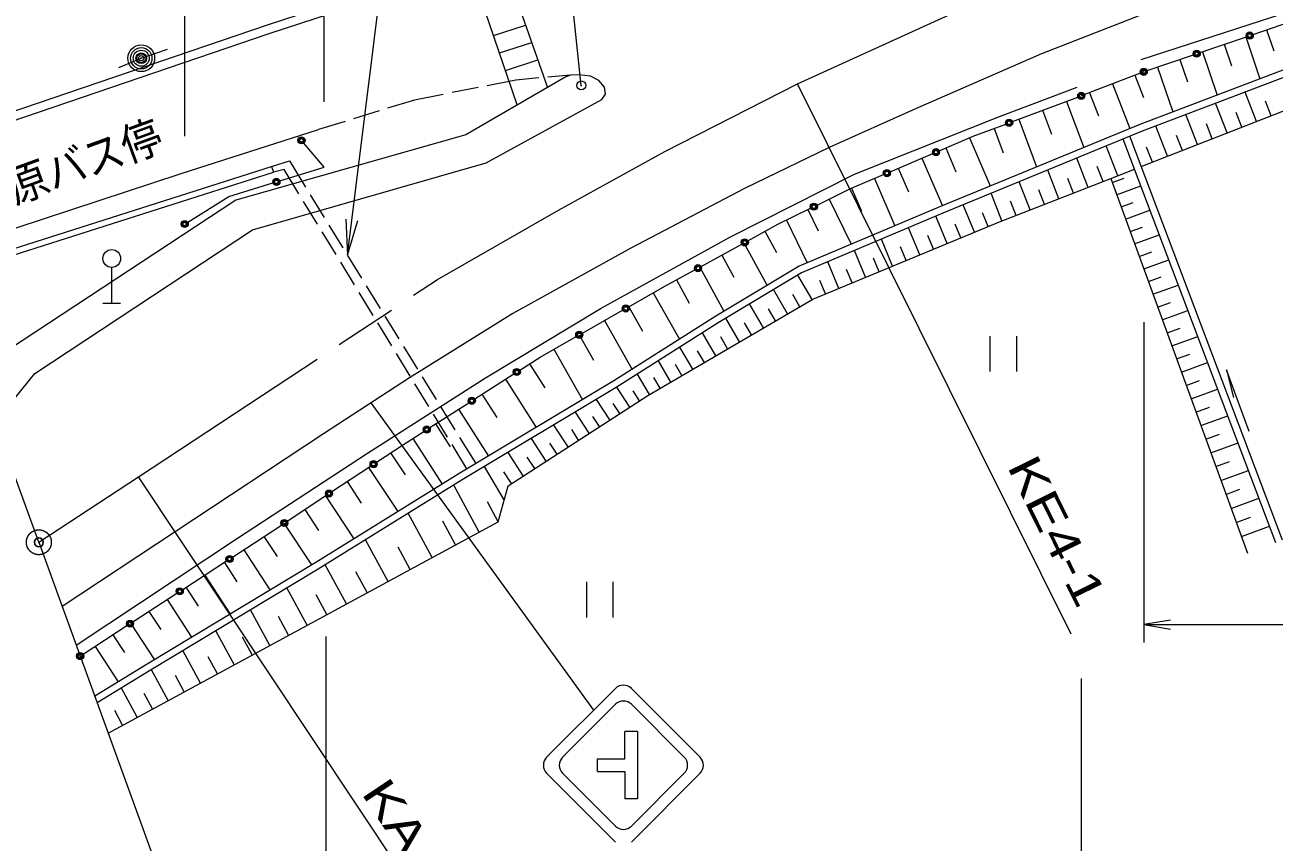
# Model space of a CAD drawing. Units: millimetres, scale not verified. Extents: x 40000 to 680000, y 20000 to 380000.
# Drawn here: x 75175 to 145290, y 242650 to 288506 of the extents above; entities that cross this region are included whole.
import ezdxf
from ezdxf.enums import TextEntityAlignment as Align

# ---------------------------------------------------------------- set-up
doc = ezdxf.new("R2010")
doc.units = ezdxf.units.MM
doc.header["$LTSCALE"] = 1000
doc.header["$PDMODE"] = 32
doc.header["$PDSIZE"] = 500
doc.linetypes.add('CHAIN', pattern=[18.5, 12, -1.5, 3.5, -1.5])
for name, color, linetype, lineweight in [('M-BMK', 2, 'CHAIN', 13), ('M-BMK-OTRS', 5, 'Continuous', 13), ('M-STR-HTXT', 7, 'Continuous', 13), ('M-STR-STRC', 7, 'Continuous', 13), ('M-WORK', 1, 'Continuous', 13)]:
    doc.layers.add(name, color=color, linetype=linetype, lineweight=lineweight)
doc.layers.add('M-OTRS', color=6, linetype='Continuous')
doc.styles.add('ＭＳ Ｐゴシック', font='')
doc.styles.get('ＭＳ Ｐゴシック').set_extended_font_data('MS PGothic')

# ---------------------------------------------------------------- blocks, each defined once
blk = doc.blocks.new('open_arrow')
at = {"color": 0, "linetype": 'Continuous', "lineweight": -2}
blk.add_lwpolyline([(7.5, 1.25), (0, 0), (7.5, -1.25)], dxfattribs=at)

msp = doc.modelspace()

# ---------------------------------------------------------------- linework, layer by layer
at = {"layer": 'M-BMK'}
msp.add_lwpolyline([(75954, 259473), (81556, 263140), (98332, 274220), (105124, 278113), (111087, 281398), (118541, 285208), (128949, 289956), (137314, 293214), (143194, 295257), (149682, 297355), (157302, 299564), (165950, 301845)], dxfattribs=at)
msp.add_circle((75954, 259473), 700, dxfattribs=at)
at = {"layer": 'M-BMK-OTRS'}
for q in [(64879, 289787), (85338, 233634)]:
    msp.add_line((75954, 259473), q, dxfattribs=at)
at = {"layer": 'M-OTRS'}
msp.add_point((75954, 259473), dxfattribs=at)
at = {"layer": 'M-STR-HTXT'}
for p, q in [((84143, 282271), (84143, 307410)), ((91966, 284197), (91966, 307410)), ((133911, 254307), (118541, 285208)), ((137976, 271827), (137976, 253855)), ((98581, 237549), (81556, 263140)), ((137976, 254855), (198250, 254855)), ((92063, 254178), (92063, 233912)), ((134470, 251818), (134470, 227559))]:
    msp.add_line(p, q, dxfattribs=at)
msp.add_lwpolyline([(93277, 275580), (100179, 331094), (130843, 331094)], dxfattribs=at)
at = {"layer": 'M-STR-STRC'}
for p, q in [((144116, 287977), (146713, 288864)), ((141141, 286960), (143738, 287848)), ((138165, 285944), (140762, 286831)), ((130608, 283087), (134282, 284457)), ((128396, 282263), (130233, 282947)), ((91966, 280520), (90824, 281879)), ((126500, 281451), (128396, 282263)), ((123742, 280270), (126132, 281294)), ((89479, 279759), (91966, 280520)), ((121479, 279301), (123374, 280113)), ((86610, 278882), (89096, 279642)), ((119637, 278399), (121479, 279301)), ((84313, 277442), (86610, 278882)), ((117436, 277321), (119278, 278223)), ((115758, 276400), (117436, 277321)), ((113128, 274956), (115407, 276207)), ((111100, 273842), (112778, 274764)), ((109074, 272693), (111100, 273842)), ((106465, 271213), (108726, 272496)), ((104091, 269867), (106117, 271016)), ((102953, 269139), (104091, 269867)), ((100425, 267524), (102616, 268924)), ((107099, 250046), (94602, 267302)), ((97897, 265908), (100088, 267308)), ((96421, 264965), (97560, 265693)), ((94910, 263967), (96421, 264965)), ((92406, 262314), (94576, 263747)), ((89902, 260662), (92072, 262094)), ((88056, 259443), (89568, 260441)), ((86826, 258644), (88056, 259443)), ((84031, 256828), (86491, 258426)), ((81236, 255012), (83696, 256610)), ((78441, 253196), (80900, 254794)), ((108323, 251270), (104458, 247405)), ((109214, 251270), (113079, 247405)), ((108323, 250379), (105349, 247405)), ((112188, 247405), (109214, 250379)), ((108848, 247312), (108848, 248849)), ((109554, 248849), (108848, 248849)), ((109554, 248849), (109554, 245069)), ((107311, 247312), (108848, 247312)), ((107311, 246606), (107311, 247312)), ((104458, 246515), (108323, 242650)), ((108323, 243541), (105349, 246515)), ((107311, 246606), (108848, 246606)), ((108848, 246606), (108848, 245069)), ((113079, 246515), (109214, 242650)), ((112188, 246515), (109214, 243541)), ((109554, 245069), (108848, 245069))]:
    msp.add_line(p, q, dxfattribs=at)
for centre, radius in [((143927, 287912), 200), ((143927, 287912), 160), ((143927, 287912), 120), ((143927, 287912), 100), ((140951, 286896), 200), ((140951, 286896), 160), ((140951, 286896), 120), ((140951, 286896), 100), ((137976, 285879), 200), ((137976, 285879), 160), ((137976, 285879), 120), ((137976, 285879), 100), ((134470, 284526), 200), ((134470, 284526), 160), ((134470, 284526), 120), ((134470, 284526), 100), ((130420, 283017), 200), ((130420, 283017), 160), ((130420, 283017), 120), ((130420, 283017), 100), ((90696, 282033), 200), ((90696, 282033), 160), ((90696, 282033), 120), ((90696, 282033), 100), ((126316, 281372), 200), ((126316, 281372), 160), ((126316, 281372), 120), ((126316, 281372), 100), ((89288, 279701), 200), ((89288, 279701), 160), ((89288, 279701), 120), ((89288, 279701), 100), ((123558, 280192), 200), ((123558, 280192), 160), ((123558, 280192), 120), ((123558, 280192), 100), ((119457, 278311), 200), ((119457, 278311), 160), ((119457, 278311), 120), ((119457, 278311), 100), ((84143, 277336), 200), ((84143, 277336), 160), ((84143, 277336), 120), ((84143, 277336), 100), ((115583, 276304), 200), ((115583, 276304), 160), ((115583, 276304), 120), ((115583, 276304), 100), ((112953, 274860), 200), ((112953, 274860), 160), ((112953, 274860), 120), ((112953, 274860), 100), ((108900, 272595), 200), ((108900, 272595), 160), ((108900, 272595), 120), ((108900, 272595), 100), ((106291, 271115), 200), ((106291, 271115), 160), ((106291, 271115), 120), ((106291, 271115), 100), ((102784, 269032), 200), ((102784, 269032), 160), ((102784, 269032), 120), ((102784, 269032), 100), ((100256, 267416), 200), ((100256, 267416), 160), ((100256, 267416), 120), ((100256, 267416), 100), ((97728, 265800), 200), ((97728, 265800), 160), ((97728, 265800), 120), ((97728, 265800), 100), ((94743, 263857), 200), ((94743, 263857), 160), ((94743, 263857), 120), ((94743, 263857), 100), ((92239, 262204), 200), ((92239, 262204), 160), ((92239, 262204), 120), ((92239, 262204), 100), ((89735, 260552), 200), ((89735, 260552), 160), ((89735, 260552), 120), ((89735, 260552), 100), ((86659, 258535), 200), ((86659, 258535), 160), ((86659, 258535), 120), ((86659, 258535), 100), ((83863, 256719), 200), ((83863, 256719), 160), ((83863, 256719), 120), ((83863, 256719), 100), ((81068, 254903), 200), ((81068, 254903), 160), ((81068, 254903), 120), ((81068, 254903), 100), ((78273, 253087), 200), ((78273, 253087), 160), ((78273, 253087), 120), ((78273, 253087), 100)]:
    msp.add_circle(centre, radius, dxfattribs=at)
for centre, start, end in [((108768, 250825), 45, 135), ((108768, 249934), 45, 135.00015), ((104904, 246960), 135, 225), ((105795, 246960), 135.00016, 224.99989), ((111742, 246960), 314.99995, 45), ((112633, 246960), 315, 45), ((108768, 243986), 224.99989, 314.99995)]:
    msp.add_arc(centre, 630, start, end, dxfattribs=at)
at = {"layer": 'M-WORK'}
for p, q in [((102812, 284018), (100177, 291716)), ((101935, 292292), (104516, 285006)), ((101477, 287917), (103278, 288500)), ((144875, 288236), (145276, 287062)), ((101812, 286940), (103623, 287527)), ((143701, 287835), (144503, 285487)), ((141269, 287004), (142100, 284573)), ((142485, 287420), (142900, 286204)), ((102149, 285956), (103970, 286546)), ((138751, 286144), (139611, 283626)), ((140010, 286574), (140440, 285315)), ((102737, 285415), (101111, 285095)), ((104019, 285532), (102737, 285415)), ((105799, 285693), (104517, 285577)), ((137976, 285879), (134470, 284526)), ((137483, 285689), (137968, 284432)), ((100621, 284999), (99149, 284709)), ((134936, 284706), (135434, 283416)), ((136226, 285204), (137196, 282690)), ((144310, 283092), (143664, 284742)), ((97032, 284293), (95533, 283831)), ((98658, 284613), (97032, 284293)), ((133642, 284218), (134608, 281626)), ((142660, 282446), (142008, 284112)), ((145127, 283412), (144807, 284229)), ((95055, 283684), (93622, 283242)), ((132301, 283718), (132801, 282378)), ((140994, 281794), (140335, 283476)), ((143485, 282769), (143162, 283594)), ((93144, 283095), (91645, 282633)), ((129579, 282704), (130094, 281322)), ((130960, 283218), (131960, 280537)), ((139312, 281135), (138647, 282834)), ((141827, 282120), (141501, 282953)), ((128201, 282179), (129362, 279469)), ((145396, 259437), (136816, 282104)), ((145772, 259591), (137191, 282259)), ((140153, 281465), (139824, 282306)), ((126865, 281607), (127437, 280271)), ((136526, 280044), (135872, 281716)), ((138463, 280803), (138130, 281652)), ((70415, 274634), (89019, 280565)), ((89019, 280565), (90015, 280874)), ((89019, 280565), (89134, 280249)), ((90015, 280874), (90920, 279405)), ((124200, 280467), (124769, 279138)), ((125529, 281035), (126673, 278363)), ((134853, 279392), (134214, 281034)), ((135690, 279718), (135364, 280554)), ((70530, 274318), (89134, 280249)), ((89720, 280396), (89134, 280249)), ((90552, 279034), (89720, 280396)), ((122871, 279898), (124009, 277240)), ((133211, 278753), (132584, 280364)), ((134032, 279072), (133713, 279894)), ((136125, 279887), (137457, 280409)), ((136209, 279657), (136887, 279904)), ((121577, 279344), (122131, 278049)), ((130018, 277509), (129414, 279061)), ((131600, 278125), (130984, 279706)), ((132405, 278439), (132092, 279245)), ((136456, 278979), (137811, 279474)), ((91595, 277327), (90813, 278607)), ((91183, 278979), (91969, 277702)), ((120311, 278729), (121549, 276201)), ((128479, 276876), (127842, 278414)), ((130809, 277817), (130501, 278608)), ((136707, 278293), (137392, 278544)), ((119114, 278143), (119700, 276946)), ((126940, 276239), (126304, 277777)), ((129248, 277194), (128930, 277963)), ((136957, 277608), (138328, 278108)), ((92232, 277276), (93019, 275999)), ((117917, 277556), (119089, 275162)), ((125402, 275603), (124770, 277130)), ((127709, 276557), (127391, 277327)), ((137210, 276914), (137904, 277167)), ((92637, 275620), (91855, 276900)), ((115525, 276272), (116832, 273892)), ((116715, 276925), (117368, 275735)), ((123875, 274971), (123248, 276487)), ((126171, 275921), (125853, 276690)), ((137463, 276220), (138851, 276726)), ((93281, 275573), (94068, 274296)), ((114289, 275593), (114968, 274357)), ((122359, 274344), (121736, 275849)), ((124638, 275287), (124322, 276050)), ((137720, 275517), (138422, 275773)), ((80046, 272899), (80046, 274899)), ((93680, 273913), (92898, 275193)), ((113053, 274915), (114410, 272443)), ((120854, 273721), (120236, 275215)), ((123117, 274657), (122803, 275415)), ((137976, 274815), (139381, 275327)), ((111744, 274196), (112463, 272887)), ((119363, 273097), (118561, 274472)), ((120107, 273412), (119798, 274159)), ((121606, 274032), (121295, 274785)), ((138235, 274104), (138946, 274363)), ((94722, 272206), (93940, 273486)), ((94330, 273871), (95117, 272594)), ((110440, 273468), (111914, 270871)), ((117988, 272295), (117195, 273654)), ((138495, 273393), (139917, 273912)), ((79546, 272899), (80546, 272899)), ((116629, 271502), (115845, 272846)), ((118676, 272696), (118275, 273383)), ((138757, 272673), (139477, 272936)), ((95379, 272168), (96166, 270891)), ((109072, 272692), (109848, 271323)), ((115284, 270718), (114509, 272047)), ((117308, 271898), (116912, 272578)), ((139020, 271953), (140459, 272479)), ((95765, 270499), (94983, 271780)), ((107703, 271916), (109256, 269178)), ((115957, 271110), (115564, 271782)), ((139286, 271225), (140014, 271491)), ((106287, 271112), (107090, 269696)), ((113955, 269942), (113203, 271231)), ((114620, 270330), (114232, 270994)), ((129344, 271049), (129344, 269049)), ((130844, 269049), (130844, 271049)), ((139551, 270497), (141008, 271028)), ((96807, 268793), (96025, 270073)), ((96428, 270465), (97215, 269188)), ((104870, 270309), (106477, 267476)), ((112666, 269190), (111943, 270429)), ((113311, 269566), (112935, 270211)), ((139820, 269759), (140558, 270028)), ((103493, 269485), (104358, 268132)), ((111427, 268467), (110732, 269658)), ((112046, 268829), (111685, 269448)), ((140089, 269022), (141564, 269560)), ((97477, 268762), (98264, 267485)), ((102141, 268620), (103870, 265915)), ((110236, 267773), (109568, 268917)), ((110832, 268120), (110484, 268715)), ((140362, 268276), (141108, 268548)), ((97850, 267086), (97068, 268366)), ((109120, 267058), (108399, 268173)), ((109677, 267418), (109317, 267974)), ((140634, 267530), (142126, 268074)), ((100827, 267781), (101667, 266467)), ((108005, 266337), (107260, 267490)), ((108563, 266697), (108202, 267255)), ((98892, 265379), (98110, 266659)), ((98526, 267060), (99313, 265783)), ((99513, 266941), (101193, 264313)), ((106852, 265591), (106081, 266784)), ((107429, 265964), (107056, 266540)), ((140909, 266775), (141665, 267050)), ((141185, 266019), (142695, 266571)), ((98229, 266120), (99050, 264837)), ((105660, 264820), (104861, 266054)), ((106256, 265206), (105870, 265802)), ((96946, 265300), (98586, 262733)), ((99576, 265357), (100481, 263887)), ((104425, 264022), (103600, 265299)), ((105042, 264421), (104643, 265038)), ((141464, 265255), (142228, 265534)), ((141743, 264491), (143272, 265048)), ((95701, 264489), (96519, 263250)), ((99985, 263590), (99153, 264952)), ((103148, 263196), (102294, 264517)), ((94461, 263671), (96098, 261192)), ((102079, 261849), (100964, 263721)), ((103787, 263609), (103374, 264247)), ((142025, 263717), (142799, 263999)), ((102488, 262769), (102061, 263430)), ((142307, 262943), (143855, 263508)), ((93257, 262876), (94052, 261671)), ((100668, 260047), (99242, 262680)), ((142593, 262160), (143376, 262446)), ((92052, 262081), (93642, 259671)), ((101742, 260629), (101148, 261748)), ((142879, 261377), (144445, 261949)), ((90883, 261309), (91655, 260140)), ((98035, 258621), (96691, 261101)), ((143168, 260585), (143961, 260874)), ((89713, 260537), (91257, 258199)), ((99351, 259334), (98638, 260651)), ((143457, 259792), (145042, 260370)), ((88588, 259794), (89331, 258669)), ((95554, 257278), (94289, 259614)), ((87460, 259056), (88929, 256795)), ((96794, 257949), (96123, 259189)), ((86366, 258345), (87077, 257251)), ((93218, 256012), (92026, 258213)), ((85272, 257634), (86693, 255446)), ((94386, 256645), (93753, 257813)), ((84213, 256947), (84901, 255888)), ((91017, 254820), (89883, 256914)), ((106702, 257259), (106702, 255259)), ((108202, 255259), (108202, 257259)), ((83154, 256259), (84530, 254141)), ((92117, 255416), (91521, 256517)), ((82130, 255593), (82795, 254569)), ((88923, 253687), (87842, 255683)), ((89970, 254254), (89403, 255300)), ((81106, 254928), (82437, 252879)), ((80109, 254280), (80756, 253283)), ((86927, 252605), (85895, 254509)), ((87925, 253146), (87384, 254144)), ((79111, 253632), (80407, 251638)), ((85023, 251574), (84039, 253390)), ((85975, 252090), (85459, 253042)), ((83207, 250591), (82269, 252322)), ((84115, 251083), (83623, 251990)), ((81476, 249653), (80588, 251292)), ((82341, 250122), (81873, 250988)), ((80656, 249210), (80213, 250029))]:
    msp.add_line(p, q, dxfattribs=at)
for points in [[(74175, 283535), (88788, 288511), (104626, 293700), (122773, 299865), (132436, 303703), (144113, 309144)], [(74336, 283062), (88946, 288037), (104784, 293225), (122946, 299396), (132634, 303243), (144128, 308599)], [(106406, 285112), (104004, 308017), (115619, 308017)], [(220613, 300550), (213822, 300881), (208135, 300936), (201291, 300858), (195638, 300697), (188202, 300274), (181024, 299666), (175613, 299040), (169098, 297734), (161018, 296004), (152036, 293666), (145135, 291550), (138527, 289341), (132233, 286893), (125165, 283801), (120322, 281628), (115558, 279329), (109190, 275979), (102564, 272317), (96767, 268709), (91926, 265562), (83606, 260058), (77265, 255862)], [(137828, 286562), (147878, 289820), (155414, 292139), (162482, 293988), (168003, 295176), (173525, 296280), (178549, 297025), (186059, 297771), (198289, 298599)], [(217308, 272278), (217606, 276016), (219369, 280037), (220181, 284182), (220324, 293573), (219675, 295383), (212681, 295785), (205521, 295932), (197331, 295748), (186951, 295196), (179441, 294423), (169061, 292748), (163760, 291699), (157079, 289840), (148448, 286987), (137754, 282920), (126564, 278318), (118632, 274969), (113957, 272171), (108233, 268527), (99582, 263349), (91497, 258343), (82036, 252637), (79092, 250832)], [(216869, 272353), (217255, 276420), (219059, 280279), (219789, 284402), (219927, 293755), (219412, 295018), (212816, 295411), (205657, 295558), (197467, 295374), (187086, 294822), (179577, 294049), (169197, 292374), (163896, 291325), (157215, 289466), (148583, 286613), (137890, 282546), (126700, 277945), (118767, 274595), (114092, 271797), (108368, 268153), (99718, 262975), (91632, 257969), (82172, 252264), (79228, 250458)], [(137836, 280557), (148509, 284737), (164798, 289403), (180230, 291984), (188568, 292729), (198451, 293088), (206488, 293233), (219915, 292919)], [(80443, 286127), (81703, 286637), (83175, 287149)], [(73493, 266209), (75734, 268945), (87955, 277006), (101069, 280770), (107566, 284331), (107768, 284626), (107713, 285012), (107382, 285399), (106921, 285638), (106277, 285711), (105799, 285693), (105541, 285601), (99928, 282343), (87007, 278672), (74253, 270270), (72716, 268334)], [(78051, 253700), (87114, 259700), (94402, 264476), (101028, 268700), (107515, 272620), (114776, 276623), (121733, 280130), (129877, 283360), (134239, 285016)], [(70063, 275596), (83943, 280176), (91645, 282633)], [(79841, 248768), (101742, 260629), (102298, 262646), (110133, 267712), (119409, 273123), (129886, 277458), (136125, 279887), (143800, 258853)], [(143890, 265699), (142626, 269159), (143018, 267601)]]:
    msp.add_lwpolyline(points, dxfattribs=at)
for centre, radius in [((81703, 286637), 750), ((81703, 286637), 600), ((81703, 286637), 450), ((81703, 286637), 300), ((81703, 286637), 150), ((81703, 286637), 20), ((106406, 285112), 250), ((80046, 275399), 500)]:
    msp.add_circle(centre, radius, dxfattribs=at)
for p in [(81703, 286637), (106406, 285112)]:
    msp.add_point(p, dxfattribs=at)

# ---------------------------------------------------------------- block references
at = {"layer": 'M-STR-HTXT', "xscale": 267, "yscale": 267, "rotation": 82.9}
msp.add_blockref('open_arrow', (93277, 275580), dxfattribs=at)
at = {"layer": 'M-STR-HTXT', "xscale": 200, "yscale": 200}
msp.add_blockref('open_arrow', (137976, 254855), dxfattribs=at)

# ---------------------------------------------------------------- texts
at = {"layer": 'M-STR-HTXT', "style": 'ＭＳ Ｐゴシック', "width": 1.35}
for s, rotation, p in [('KE4-1', 296.446, (131797, 259458)), ('KA4-1', 303.633, (96053, 241348))]:
    msp.add_text(s, height=1833, rotation=rotation, dxfattribs=at).set_placement(p, align=Align.BOTTOM_CENTER)
at = {"layer": 'M-WORK', "style": 'ＭＳ Ｐゴシック', "width": 0.9}
msp.add_text('亀ヶ原バス停', height=1833, rotation=19.983, dxfattribs=at).set_placement((76908, 278710), align=Align.BOTTOM_CENTER)

doc.saveas('drawing.dxf')
